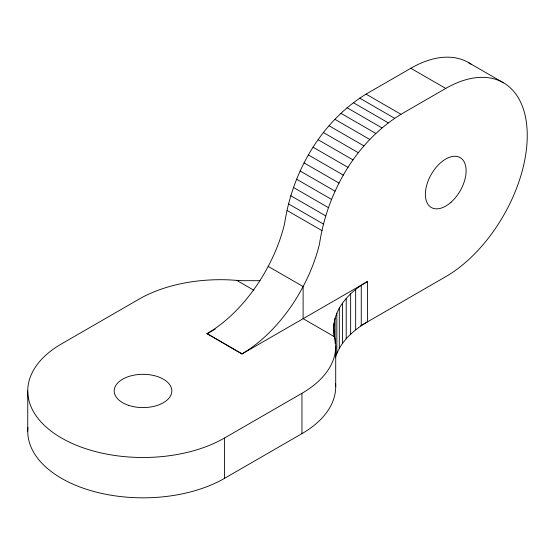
<?xml version="1.0" encoding="UTF-8"?>
<svg xmlns="http://www.w3.org/2000/svg" width="555" height="555" viewBox="0 0 555 555"><rect width="100%" height="100%" fill="white"/><g stroke="black" fill="none" stroke-linecap="round" stroke-linejoin="round"><path stroke-width="0.83" d="M333.652 331.189C332.542 309.281 349.553 291.611 367.417 281.558L367.417 321.893C353.653 329.961 340.534 341.422 335.574 357.073M471.59 64.588A115.267 66.551 -60 0 0 410.818 68.272L366.043 94.128C320.922 121.906 292.305 172.106 284.555 223.852A115.267 66.551 -60 0 1 269.015 264.86L264.673 272.796A115.267 66.551 -60 0 1 207.043 333.638L241.973 353.986L367.417 281.558M360.688 325.778L445.748 276.668A115.267 66.551 -60 0 0 527.25 135.496A115.267 66.551 -60 0 0 445.748 88.439L400.974 114.295C355.852 142.073 327.235 192.273 319.486 244.02A115.267 66.551 -60 0 1 303.946 285.027L299.603 292.964A115.267 66.551 -60 0 1 241.973 353.806L241.973 353.986M207.043 333.819L215.243 329.08M260.024 280.677L241.938 280.677L229.493 279.9A115.267 66.544 0 0 0 138.944 299.187L61.508 343.892A115.267 66.544 0 0 0 61.508 438.006A115.267 66.544 0 0 0 224.518 438.006L301.955 393.301A115.267 66.544 0 0 0 335.359 341.02L334.006 333.839L333.652 328.615M27.93 427.551A115.267 66.544 0 0 0 95.932 492.028A115.267 66.544 0 0 0 224.518 478.341L301.955 433.635A115.267 66.544 0 0 0 335.595 383.588M468.448 62.569L503.378 82.737M410.818 68.272L445.748 88.439M366.043 94.128L400.974 114.295M359.647 98.11L394.577 118.277M353.292 102.647L388.223 122.815M347.014 107.712L381.944 127.879M340.853 113.275L375.784 133.443M334.852 119.297L369.783 139.465M329.039 125.749L363.969 145.916M323.454 132.583L358.384 152.75M318.133 139.756L353.063 159.923M313.11 147.235L348.041 167.402M308.407 154.963L343.337 175.13M304.064 162.899L338.994 183.067M300.102 170.989L335.033 191.156M296.543 179.189L331.481 199.356M293.422 187.437L328.352 207.605M290.744 195.7L325.674 215.867M288.524 203.907L323.454 224.074M287.115 210.498L322.046 230.665M268.183 266.386L303.113 286.553L303.113 318.681L334.63 336.878L334.63 338.599M236.659 280.317L253.926 290.286M207.043 333.638L241.973 353.806M361.27 285.395L361.27 325.729M355.665 289.502L355.665 329.837M350.642 293.845L350.642 334.179M346.216 298.403L346.216 338.737M342.428 303.148L342.428 343.483M339.292 308.053L339.292 348.387M336.836 313.082L336.836 353.417M335.713 346.244L335.713 386.578M335.074 318.202L335.074 343.094M334.006 323.392L334.006 336.413M301.955 393.301L301.955 433.635M224.518 438.006L224.518 478.341M27.75 390.949L27.75 431.284M128.607 405.358A28.818 16.636 0 0 0 171.828 390.949A28.818 16.636 0 0 0 128.607 376.54A28.818 16.636 0 0 0 128.607 405.358M451.021 202.235A28.818 16.636 -60 0 0 460.15 157.599A28.818 16.636 -60 0 0 426.067 187.833A28.818 16.636 -60 0 0 451.021 202.235"/></g></svg>
